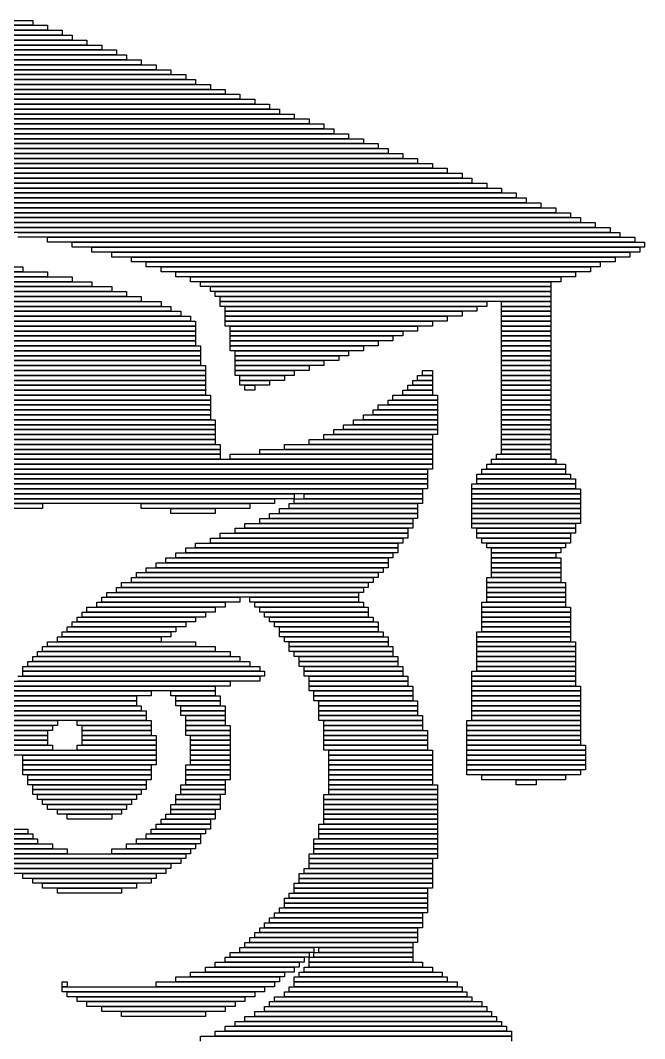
# Model space of a CAD drawing. Extents: x 92 to 1005, y 17 to 1009.
# Drawn here: x 797.5 to 924, y 278.5 to 485 of the extents above; entities that cross this region are included whole.
import ezdxf

# ---------------------------------------------------------------- set-up
doc = ezdxf.new("R2010")
doc.units = 0

msp = doc.modelspace()

# ---------------------------------------------------------------- linework, layer by layer
for p, q in [((733, 484), (803, 484)), ((736, 485), (800, 485)), ((800, 484), (736, 484)), ((800, 485), (800, 484)), ((803, 484), (803, 483)), ((728, 482), (808, 482)), ((731, 483), (806, 483)), ((806, 482), (731, 482)), ((803, 483), (733, 483)), ((806, 483), (806, 482)), ((808, 482), (808, 481)), ((722, 480), (814, 480)), ((725, 481), (811, 481)), ((811, 480), (725, 480)), ((808, 481), (728, 481)), ((811, 481), (811, 480)), ((814, 480), (814, 479)), ((717, 478), (819, 478)), ((720, 479), (817, 479)), ((817, 478), (720, 478)), ((814, 479), (722, 479)), ((817, 479), (817, 478)), ((819, 478), (819, 477)), ((708, 475), (828, 475)), ((711, 476), (825, 476)), ((825, 475), (711, 475)), ((714, 477), (822, 477)), ((822, 476), (714, 476)), ((819, 477), (717, 477)), ((822, 477), (822, 476)), ((825, 476), (825, 475)), ((828, 475), (828, 474)), ((703, 473), (833, 473)), ((706, 474), (831, 474)), ((831, 473), (706, 473)), ((828, 474), (708, 474)), ((831, 474), (831, 473)), ((833, 473), (833, 472)), ((697, 471), (839, 471)), ((700, 472), (836, 472)), ((836, 471), (700, 471)), ((833, 472), (703, 472)), ((836, 472), (836, 471)), ((839, 471), (839, 470)), ((692, 469), (845, 469)), ((695, 470), (842, 470)), ((842, 469), (695, 469)), ((839, 470), (697, 470)), ((842, 470), (842, 469)), ((845, 469), (845, 468)), ((686, 467), (850, 467)), ((689, 468), (848, 468)), ((848, 467), (689, 467)), ((845, 468), (692, 468)), ((848, 468), (848, 467)), ((850, 467), (850, 466)), ((681, 465), (856, 465)), ((683, 466), (853, 466)), ((853, 465), (683, 465)), ((850, 466), (686, 466)), ((853, 466), (853, 465)), ((856, 465), (856, 464)), ((675, 463), (861, 463)), ((678, 464), (859, 464)), ((859, 463), (678, 463)), ((856, 464), (681, 464)), ((859, 464), (859, 463)), ((861, 463), (861, 462)), ((669, 461), (867, 461)), ((672, 462), (864, 462)), ((864, 461), (672, 461)), ((861, 462), (675, 462)), ((864, 462), (864, 461)), ((867, 461), (867, 460)), ((664, 459), (872, 459)), ((667, 460), (870, 460)), ((870, 459), (667, 459)), ((867, 460), (669, 460)), ((870, 460), (870, 459)), ((872, 459), (872, 458)), ((658, 457), (878, 457)), ((661, 458), (875, 458)), ((875, 457), (661, 457)), ((872, 458), (664, 458)), ((875, 458), (875, 457)), ((878, 457), (878, 456)), ((653, 455), (884, 455)), ((656, 456), (881, 456)), ((881, 455), (656, 455)), ((878, 456), (658, 456)), ((881, 456), (881, 455)), ((884, 455), (884, 454)), ((647, 453), (889, 453)), ((650, 454), (887, 454)), ((887, 453), (650, 453)), ((884, 454), (653, 454)), ((887, 454), (887, 453)), ((889, 453), (889, 452)), ((642, 451), (895, 451)), ((644, 452), (892, 452)), ((892, 451), (644, 451)), ((889, 452), (647, 452)), ((892, 452), (892, 451)), ((895, 451), (895, 450)), ((636, 449), (900, 449)), ((639, 450), (898, 450)), ((898, 449), (639, 449)), ((895, 450), (642, 450)), ((898, 450), (898, 449)), ((900, 449), (900, 448)), ((631, 447), (906, 447)), ((634, 448), (903, 448)), ((903, 447), (634, 447)), ((900, 448), (636, 448)), ((903, 448), (903, 447)), ((906, 447), (906, 446)), ((625, 445), (911, 445)), ((911, 444), (625, 444)), ((628, 446), (909, 446)), ((909, 445), (628, 445)), ((906, 446), (631, 446)), ((777, 444), (914, 444)), ((909, 446), (909, 445)), ((911, 445), (911, 444)), ((914, 444), (914, 443)), ((914, 443), (777, 443)), ((790, 443), (917, 443)), ((917, 442), (790, 442)), ((797, 442), (919, 442)), ((917, 443), (917, 442)), ((919, 442), (919, 441)), ((919, 441), (797, 441)), ((803, 441), (922, 441)), ((803, 440), (803, 441)), ((922, 440), (803, 440)), ((808, 440), (924, 440)), ((808, 439), (808, 440)), ((922, 441), (922, 440)), ((924, 440), (924, 439)), ((924, 439), (808, 439)), ((812, 439), (923, 439)), ((812, 438), (812, 439)), ((923, 438), (812, 438)), ((816, 438), (921, 438)), ((816, 437), (816, 438)), ((921, 438), (921, 437)), ((923, 439), (923, 438)), ((921, 437), (816, 437)), ((820, 437), (918, 437)), ((820, 436), (820, 437)), ((918, 436), (820, 436)), ((823, 436), (915, 436)), ((823, 435), (823, 436)), ((915, 436), (915, 435)), ((918, 437), (918, 436)), ((733, 434), (803, 434)), ((738, 435), (798, 435)), ((798, 434), (738, 434)), ((798, 435), (798, 434)), ((803, 434), (803, 433)), ((915, 435), (823, 435)), ((826, 435), (913, 435)), ((826, 434), (826, 435)), ((913, 434), (826, 434)), ((829, 434), (910, 434)), ((829, 433), (829, 434)), ((910, 434), (910, 433)), ((913, 435), (913, 434)), ((725, 432), (812, 432)), ((729, 433), (808, 433)), ((808, 432), (729, 432)), ((803, 433), (733, 433)), ((808, 433), (808, 432)), ((812, 432), (812, 431)), ((910, 433), (829, 433)), ((832, 433), (907, 433)), ((832, 432), (832, 433)), ((907, 432), (832, 432)), ((834, 432), (905, 432)), ((834, 431), (834, 432)), ((905, 432), (905, 431)), ((907, 433), (907, 432)), ((717, 430), (819, 430)), ((721, 431), (816, 431)), ((816, 430), (721, 430)), ((812, 431), (725, 431)), ((816, 431), (816, 430)), ((819, 430), (819, 429)), ((905, 431), (834, 431)), ((836, 431), (905, 431)), ((836, 430), (836, 431)), ((905, 430), (836, 430)), ((837, 430), (905, 430)), ((837, 429), (837, 430)), ((905, 431), (905, 430)), ((905, 430), (905, 429)), ((711, 428), (826, 428)), ((714, 429), (822, 429)), ((822, 428), (714, 428)), ((819, 429), (717, 429)), ((822, 429), (822, 428)), ((826, 428), (826, 427)), ((905, 429), (837, 429)), ((838, 429), (905, 429)), ((838, 428), (838, 429)), ((905, 428), (838, 428)), ((838, 428), (892, 428)), ((838, 427), (838, 428)), ((892, 428), (892, 427)), ((895, 428), (905, 428)), ((895, 427), (895, 428)), ((905, 429), (905, 428)), ((905, 428), (905, 427)), ((706, 426), (830, 426)), ((709, 427), (828, 427)), ((828, 426), (709, 426)), ((826, 427), (711, 427)), ((828, 427), (828, 426)), ((830, 426), (830, 425)), ((892, 427), (838, 427)), ((839, 427), (890, 427)), ((839, 426), (839, 427)), ((890, 426), (839, 426)), ((839, 426), (887, 426)), ((839, 425), (839, 426)), ((887, 426), (887, 425)), ((890, 427), (890, 426)), ((905, 427), (895, 427)), ((895, 427), (905, 427)), ((895, 426), (895, 427)), ((905, 426), (895, 426)), ((895, 426), (905, 426)), ((895, 425), (895, 426)), ((905, 427), (905, 426)), ((905, 426), (905, 425)), ((704, 424), (833, 424)), ((705, 425), (832, 425)), ((832, 424), (705, 424)), ((830, 425), (706, 425)), ((832, 425), (832, 424)), ((833, 424), (833, 423)), ((887, 425), (839, 425)), ((839, 425), (884, 425)), ((839, 424), (839, 425)), ((884, 424), (839, 424)), ((839, 424), (881, 424)), ((839, 423), (839, 424)), ((881, 424), (881, 423)), ((884, 425), (884, 424)), ((905, 425), (895, 425)), ((895, 425), (905, 425)), ((895, 424), (895, 425)), ((905, 424), (895, 424)), ((895, 424), (905, 424)), ((895, 423), (895, 424)), ((905, 425), (905, 424)), ((905, 424), (905, 423)), ((703, 422), (833, 422)), ((833, 423), (704, 423)), ((704, 423), (833, 423)), ((833, 422), (704, 422)), ((833, 423), (833, 422)), ((833, 422), (833, 421)), ((881, 423), (839, 423)), ((840, 423), (878, 423)), ((840, 422), (840, 423)), ((878, 422), (840, 422)), ((840, 422), (875, 422)), ((840, 421), (840, 422)), ((875, 422), (875, 421)), ((878, 423), (878, 422)), ((905, 423), (895, 423)), ((895, 423), (905, 423)), ((895, 422), (895, 423)), ((905, 422), (895, 422)), ((895, 422), (905, 422)), ((895, 421), (895, 422)), ((905, 423), (905, 422)), ((905, 422), (905, 421)), ((833, 421), (703, 421)), ((703, 421), (833, 421)), ((833, 420), (703, 420)), ((703, 420), (833, 420)), ((833, 421), (833, 420)), ((833, 420), (833, 419)), ((875, 421), (840, 421)), ((840, 421), (873, 421)), ((840, 420), (840, 421)), ((873, 420), (840, 420)), ((840, 420), (870, 420)), ((840, 419), (840, 420)), ((870, 420), (870, 419)), ((873, 421), (873, 420)), ((905, 421), (895, 421)), ((895, 421), (905, 421)), ((895, 420), (895, 421)), ((905, 420), (895, 420)), ((895, 420), (905, 420)), ((895, 419), (895, 420)), ((905, 421), (905, 420)), ((905, 420), (905, 419)), ((702, 418), (834, 418)), ((833, 419), (703, 419)), ((703, 419), (834, 419)), ((834, 418), (703, 418)), ((834, 419), (834, 418)), ((834, 418), (834, 417)), ((870, 419), (840, 419)), ((840, 419), (867, 419)), ((840, 418), (840, 419)), ((867, 418), (840, 418)), ((841, 418), (864, 418)), ((841, 417), (841, 418)), ((864, 418), (864, 417)), ((867, 419), (867, 418)), ((905, 419), (895, 419)), ((895, 419), (905, 419)), ((895, 418), (895, 419)), ((905, 418), (895, 418)), ((895, 418), (905, 418)), ((895, 417), (895, 418)), ((905, 419), (905, 418)), ((905, 418), (905, 417)), ((834, 417), (702, 417)), ((702, 417), (834, 417)), ((834, 416), (702, 416)), ((702, 416), (834, 416)), ((834, 417), (834, 416)), ((834, 416), (834, 415)), ((864, 417), (841, 417)), ((841, 417), (862, 417)), ((841, 416), (841, 417)), ((862, 416), (841, 416)), ((841, 416), (859, 416)), ((841, 415), (841, 416)), ((859, 416), (859, 415)), ((862, 417), (862, 416)), ((905, 417), (895, 417)), ((895, 417), (905, 417)), ((895, 416), (895, 417)), ((905, 416), (895, 416)), ((895, 416), (905, 416)), ((895, 415), (895, 416)), ((905, 417), (905, 416)), ((905, 416), (905, 415)), ((701, 413), (835, 413)), ((834, 415), (702, 415)), ((702, 415), (835, 415)), ((835, 414), (702, 414)), ((702, 414), (835, 414)), ((835, 413), (702, 413)), ((835, 415), (835, 414)), ((835, 414), (835, 413)), ((835, 413), (835, 412)), ((859, 415), (841, 415)), ((841, 415), (856, 415)), ((841, 414), (841, 415)), ((856, 414), (841, 414)), ((841, 414), (853, 414)), ((841, 413), (841, 414)), ((853, 413), (841, 413)), ((842, 413), (851, 413)), ((842, 412), (842, 413)), ((851, 413), (851, 412)), ((853, 414), (853, 413)), ((856, 415), (856, 414)), ((878, 413), (881, 413)), ((878, 412), (878, 413)), ((879, 414), (881, 414)), ((879, 413), (879, 414)), ((881, 413), (879, 413)), ((881, 414), (881, 413)), ((881, 413), (881, 412)), ((905, 415), (895, 415)), ((895, 415), (905, 415)), ((895, 414), (895, 415)), ((905, 414), (895, 414)), ((895, 414), (905, 414)), ((895, 413), (895, 414)), ((905, 413), (895, 413)), ((895, 413), (905, 413)), ((895, 412), (895, 413)), ((905, 415), (905, 414)), ((905, 414), (905, 413)), ((905, 413), (905, 412)), ((835, 412), (701, 412)), ((701, 412), (835, 412)), ((835, 411), (701, 411)), ((701, 411), (835, 411)), ((835, 412), (835, 411)), ((835, 411), (835, 410)), ((851, 412), (842, 412)), ((842, 412), (848, 412)), ((842, 411), (842, 412)), ((848, 411), (842, 411)), ((843, 411), (845, 411)), ((843, 410), (843, 411)), ((845, 411), (845, 410)), ((848, 412), (848, 411)), ((876, 411), (881, 411)), ((876, 410), (876, 411)), ((877, 412), (881, 412)), ((877, 411), (877, 412)), ((881, 411), (877, 411)), ((881, 412), (878, 412)), ((881, 412), (881, 411)), ((881, 411), (881, 410)), ((905, 412), (895, 412)), ((895, 412), (905, 412)), ((895, 411), (895, 412)), ((905, 411), (895, 411)), ((895, 411), (905, 411)), ((895, 410), (895, 411)), ((905, 412), (905, 411)), ((905, 411), (905, 410)), ((835, 410), (701, 410)), ((701, 410), (835, 410)), ((835, 409), (701, 409)), ((701, 409), (836, 409)), ((835, 410), (835, 409)), ((836, 409), (836, 408)), ((845, 410), (843, 410)), ((873, 409), (882, 409)), ((873, 408), (873, 409)), ((875, 410), (881, 410)), ((875, 409), (875, 410)), ((881, 409), (875, 409)), ((881, 410), (876, 410)), ((881, 410), (881, 409)), ((882, 409), (882, 408)), ((905, 410), (895, 410)), ((895, 410), (905, 410)), ((895, 409), (895, 410)), ((905, 409), (895, 409)), ((895, 409), (905, 409)), ((895, 408), (895, 409)), ((905, 410), (905, 409)), ((905, 409), (905, 408)), ((700, 408), (836, 408)), ((836, 407), (700, 407)), ((700, 407), (836, 407)), ((836, 408), (701, 408)), ((836, 408), (836, 407)), ((836, 407), (836, 406)), ((870, 407), (882, 407)), ((870, 406), (870, 407)), ((872, 408), (882, 408)), ((872, 407), (872, 408)), ((882, 407), (872, 407)), ((882, 408), (873, 408)), ((882, 408), (882, 407)), ((882, 407), (882, 406)), ((905, 408), (895, 408)), ((895, 408), (905, 408)), ((895, 407), (895, 408)), ((905, 407), (895, 407)), ((895, 407), (905, 407)), ((895, 406), (895, 407)), ((905, 408), (905, 407)), ((905, 407), (905, 406)), ((836, 406), (700, 406)), ((700, 406), (836, 406)), ((836, 405), (700, 405)), ((700, 405), (836, 405)), ((836, 406), (836, 405)), ((836, 405), (836, 404)), ((867, 405), (882, 405)), ((867, 404), (867, 405)), ((869, 406), (882, 406)), ((869, 405), (869, 406)), ((882, 405), (869, 405)), ((882, 406), (870, 406)), ((882, 406), (882, 405)), ((882, 405), (882, 404)), ((905, 406), (895, 406)), ((895, 406), (905, 406)), ((895, 405), (895, 406)), ((905, 405), (895, 405)), ((895, 405), (905, 405)), ((895, 404), (895, 405)), ((905, 406), (905, 405)), ((905, 405), (905, 404)), ((836, 404), (700, 404)), ((700, 404), (837, 404)), ((837, 403), (700, 403)), ((700, 403), (837, 403)), ((837, 404), (837, 403)), ((837, 403), (837, 402)), ((863, 403), (882, 403)), ((863, 402), (863, 403)), ((865, 404), (882, 404)), ((865, 403), (865, 404)), ((882, 403), (865, 403)), ((882, 404), (867, 404)), ((882, 404), (882, 403)), ((882, 403), (882, 402)), ((905, 404), (895, 404)), ((895, 404), (905, 404)), ((895, 403), (895, 404)), ((905, 403), (895, 403)), ((895, 403), (905, 403)), ((895, 402), (895, 403)), ((905, 404), (905, 403)), ((905, 403), (905, 402)), ((699, 402), (837, 402)), ((837, 401), (699, 401)), ((699, 401), (837, 401)), ((837, 402), (700, 402)), ((837, 402), (837, 401)), ((837, 401), (837, 400)), ((859, 401), (881, 401)), ((859, 400), (859, 401)), ((861, 402), (882, 402)), ((861, 401), (861, 402)), ((882, 401), (861, 401)), ((882, 402), (863, 402)), ((881, 401), (881, 400)), ((882, 402), (882, 401)), ((905, 402), (895, 402)), ((895, 402), (905, 402)), ((895, 401), (895, 402)), ((905, 401), (895, 401)), ((895, 401), (905, 401)), ((895, 400), (895, 401)), ((905, 402), (905, 401)), ((905, 401), (905, 400)), ((837, 400), (699, 400)), ((699, 400), (837, 400)), ((837, 399), (699, 399)), ((699, 399), (838, 399)), ((837, 400), (837, 399)), ((838, 399), (838, 398)), ((851, 399), (881, 399)), ((851, 398), (851, 399)), ((856, 400), (881, 400)), ((856, 399), (856, 400)), ((881, 399), (856, 399)), ((881, 400), (859, 400)), ((881, 400), (881, 399)), ((881, 399), (881, 398)), ((905, 400), (895, 400)), ((895, 400), (905, 400)), ((895, 399), (895, 400)), ((905, 399), (895, 399)), ((895, 399), (905, 399)), ((895, 398), (895, 399)), ((905, 400), (905, 399)), ((905, 399), (905, 398)), ((838, 398), (699, 398)), ((699, 398), (838, 398)), ((838, 397), (699, 397)), ((699, 397), (838, 397)), ((838, 398), (838, 397)), ((838, 397), (838, 396)), ((840, 397), (881, 397)), ((840, 396), (840, 397)), ((846, 398), (881, 398)), ((846, 397), (846, 398)), ((881, 397), (846, 397)), ((881, 398), (851, 398)), ((881, 398), (881, 397)), ((881, 397), (881, 396)), ((894, 397), (905, 397)), ((894, 396), (894, 397)), ((905, 398), (895, 398)), ((895, 398), (905, 398)), ((895, 397), (895, 398)), ((905, 397), (895, 397)), ((905, 398), (905, 397)), ((905, 397), (905, 396)), ((656, 396), (881, 396)), ((881, 395), (656, 395)), ((656, 395), (881, 395)), ((838, 396), (699, 396)), ((881, 396), (840, 396)), ((881, 396), (881, 395)), ((881, 395), (881, 394)), ((892, 395), (908, 395)), ((892, 394), (892, 395)), ((893, 396), (906, 396)), ((893, 395), (893, 396)), ((906, 395), (893, 395)), ((905, 396), (894, 396)), ((906, 396), (906, 395)), ((908, 395), (908, 394)), ((881, 394), (656, 394)), ((656, 394), (880, 394)), ((880, 393), (656, 393)), ((656, 393), (880, 393)), ((880, 394), (880, 393)), ((880, 393), (880, 392)), ((890, 393), (909, 393)), ((890, 392), (890, 393)), ((891, 394), (908, 394)), ((891, 393), (891, 394)), ((908, 393), (891, 393)), ((908, 394), (892, 394)), ((908, 394), (908, 393)), ((909, 393), (909, 392)), ((880, 392), (656, 392)), ((656, 392), (880, 392)), ((880, 391), (656, 391)), ((657, 391), (880, 391)), ((880, 392), (880, 391)), ((880, 391), (880, 390)), ((889, 391), (910, 391)), ((889, 390), (889, 391)), ((909, 392), (890, 392)), ((890, 392), (910, 392)), ((890, 391), (890, 392)), ((910, 391), (890, 391)), ((910, 392), (910, 391)), ((910, 391), (910, 390)), ((880, 390), (657, 390)), ((657, 390), (879, 390)), ((879, 389), (657, 389)), ((683, 389), (853, 389)), ((853, 389), (853, 388)), ((855, 389), (879, 389)), ((855, 388), (855, 389)), ((879, 390), (879, 389)), ((879, 389), (879, 388)), ((910, 390), (889, 390)), ((889, 390), (911, 390)), ((889, 389), (889, 390)), ((911, 389), (889, 389)), ((889, 389), (911, 389)), ((889, 388), (889, 389)), ((911, 390), (911, 389)), ((911, 389), (911, 388)), ((853, 388), (683, 388)), ((687, 388), (849, 388)), ((849, 387), (687, 387)), ((735, 387), (802, 387)), ((802, 387), (802, 386)), ((822, 387), (844, 387)), ((822, 386), (822, 387)), ((844, 387), (844, 386)), ((849, 388), (849, 387)), ((852, 387), (878, 387)), ((852, 386), (852, 387)), ((853, 388), (879, 388)), ((853, 387), (853, 388)), ((879, 387), (853, 387)), ((879, 388), (855, 388)), ((878, 387), (878, 386)), ((879, 388), (879, 387)), ((911, 388), (889, 388)), ((889, 388), (911, 388)), ((889, 387), (889, 388)), ((911, 387), (889, 387)), ((889, 387), (911, 387)), ((889, 386), (889, 387)), ((911, 388), (911, 387)), ((911, 387), (911, 386)), ((802, 386), (735, 386)), ((844, 386), (822, 386)), ((828, 386), (837, 386)), ((828, 385), (828, 386)), ((837, 385), (828, 385)), ((837, 386), (837, 385)), ((848, 385), (878, 385)), ((848, 384), (848, 385)), ((850, 386), (878, 386)), ((850, 385), (850, 386)), ((878, 385), (850, 385)), ((878, 386), (852, 386)), ((878, 386), (878, 385)), ((878, 385), (878, 384)), ((911, 386), (889, 386)), ((889, 386), (911, 386)), ((889, 385), (889, 386)), ((911, 385), (889, 385)), ((889, 385), (911, 385)), ((889, 384), (889, 385)), ((911, 386), (911, 385)), ((911, 385), (911, 384)), ((843, 383), (877, 383)), ((843, 382), (843, 383)), ((846, 384), (877, 384)), ((846, 383), (846, 384)), ((877, 383), (846, 383)), ((878, 384), (848, 384)), ((877, 384), (877, 383)), ((877, 383), (877, 382)), ((911, 384), (889, 384)), ((889, 384), (911, 384)), ((889, 383), (889, 384)), ((911, 383), (889, 383)), ((889, 383), (910, 383)), ((889, 382), (889, 383)), ((910, 383), (910, 382)), ((911, 384), (911, 383)), ((836, 380), (875, 380)), ((836, 379), (836, 380)), ((838, 381), (876, 381)), ((838, 380), (838, 381)), ((876, 380), (838, 380)), ((841, 382), (876, 382)), ((841, 381), (841, 382)), ((876, 381), (841, 381)), ((877, 382), (843, 382)), ((875, 380), (875, 379)), ((876, 382), (876, 381)), ((876, 381), (876, 380)), ((910, 382), (889, 382)), ((890, 382), (910, 382)), ((890, 381), (890, 382)), ((910, 381), (890, 381)), ((890, 381), (909, 381)), ((890, 380), (890, 381)), ((909, 380), (890, 380)), ((891, 380), (909, 380)), ((891, 379), (891, 380)), ((909, 381), (909, 380)), ((909, 380), (909, 379)), ((910, 382), (910, 381)), ((831, 378), (874, 378)), ((831, 377), (831, 378)), ((833, 379), (874, 379)), ((833, 378), (833, 379)), ((874, 378), (833, 378)), ((875, 379), (836, 379)), ((874, 379), (874, 378)), ((874, 378), (874, 377)), ((909, 379), (891, 379)), ((892, 379), (908, 379)), ((892, 378), (892, 379)), ((908, 378), (892, 378)), ((893, 378), (907, 378)), ((893, 377), (893, 378)), ((907, 378), (907, 377)), ((908, 379), (908, 378)), ((827, 376), (872, 376)), ((827, 375), (827, 376)), ((829, 377), (873, 377)), ((829, 376), (829, 377)), ((873, 376), (829, 376)), ((874, 377), (831, 377)), ((872, 376), (872, 375)), ((873, 377), (873, 376)), ((907, 377), (893, 377)), ((893, 377), (906, 377)), ((893, 376), (893, 377)), ((906, 376), (893, 376)), ((893, 376), (907, 376)), ((893, 375), (893, 376)), ((906, 377), (906, 376)), ((907, 376), (907, 375)), ((823, 374), (871, 374)), ((823, 373), (823, 374)), ((825, 375), (872, 375)), ((825, 374), (825, 375)), ((872, 374), (825, 374)), ((872, 375), (827, 375)), ((871, 374), (871, 373)), ((872, 375), (872, 374)), ((907, 375), (893, 375)), ((893, 375), (907, 375)), ((893, 374), (893, 375)), ((907, 374), (893, 374)), ((893, 374), (907, 374)), ((893, 373), (893, 374)), ((907, 375), (907, 374)), ((907, 374), (907, 373)), ((820, 372), (869, 372)), ((820, 371), (820, 372)), ((821, 373), (870, 373)), ((821, 372), (821, 373)), ((870, 372), (821, 372)), ((871, 373), (823, 373)), ((869, 372), (869, 371)), ((870, 373), (870, 372)), ((892, 372), (907, 372)), ((892, 371), (892, 372)), ((907, 373), (893, 373)), ((893, 373), (907, 373)), ((893, 372), (893, 373)), ((907, 372), (893, 372)), ((907, 373), (907, 372)), ((907, 372), (907, 371)), ((817, 370), (867, 370)), ((817, 369), (817, 370)), ((818, 371), (868, 371)), ((818, 370), (818, 371)), ((868, 370), (818, 370)), ((869, 371), (820, 371)), ((867, 370), (867, 369)), ((868, 371), (868, 370)), ((907, 371), (892, 371)), ((892, 371), (908, 371)), ((892, 370), (892, 371)), ((908, 370), (892, 370)), ((892, 370), (908, 370)), ((892, 369), (892, 370)), ((908, 371), (908, 370)), ((908, 370), (908, 369)), ((814, 368), (842, 368)), ((814, 367), (814, 368)), ((815, 369), (866, 369)), ((815, 368), (815, 369)), ((866, 368), (815, 368)), ((867, 369), (817, 369)), ((842, 368), (842, 367)), ((844, 368), (866, 368)), ((844, 367), (844, 368)), ((866, 369), (866, 368)), ((866, 368), (866, 367)), ((908, 369), (892, 369)), ((892, 369), (908, 369)), ((892, 368), (892, 369)), ((908, 368), (892, 368)), ((892, 368), (908, 368)), ((892, 367), (892, 368)), ((908, 369), (908, 368)), ((908, 368), (908, 367)), ((811, 366), (837, 366)), ((811, 365), (811, 366)), ((813, 367), (839, 367)), ((813, 366), (813, 367)), ((839, 366), (813, 366)), ((842, 367), (814, 367)), ((837, 366), (837, 365)), ((839, 367), (839, 366)), ((866, 367), (844, 367)), ((845, 367), (867, 367)), ((845, 366), (845, 367)), ((867, 366), (845, 366)), ((846, 366), (868, 366)), ((846, 365), (846, 366)), ((867, 367), (867, 366)), ((868, 366), (868, 365)), ((891, 367), (908, 367)), ((891, 366), (891, 367)), ((908, 366), (891, 366)), ((891, 366), (909, 366)), ((891, 365), (891, 366)), ((908, 367), (892, 367)), ((908, 367), (908, 366)), ((909, 366), (909, 365)), ((809, 364), (833, 364)), ((809, 363), (809, 364)), ((810, 365), (835, 365)), ((810, 364), (810, 365)), ((835, 364), (810, 364)), ((837, 365), (811, 365)), ((833, 364), (833, 363)), ((835, 365), (835, 364)), ((868, 365), (846, 365)), ((847, 365), (868, 365)), ((847, 364), (847, 365)), ((868, 364), (847, 364)), ((848, 364), (869, 364)), ((848, 363), (848, 364)), ((868, 365), (868, 364)), ((869, 364), (869, 363)), ((909, 365), (891, 365)), ((891, 365), (909, 365)), ((891, 364), (891, 365)), ((909, 364), (891, 364)), ((891, 364), (909, 364)), ((891, 363), (891, 364)), ((909, 365), (909, 364)), ((909, 364), (909, 363)), ((807, 362), (829, 362)), ((807, 361), (807, 362)), ((808, 363), (831, 363)), ((808, 362), (808, 363)), ((831, 362), (808, 362)), ((833, 363), (809, 363)), ((829, 362), (829, 361)), ((831, 363), (831, 362)), ((869, 363), (848, 363)), ((849, 363), (870, 363)), ((849, 362), (849, 363)), ((870, 362), (849, 362)), ((850, 362), (870, 362)), ((850, 361), (850, 362)), ((870, 363), (870, 362)), ((870, 362), (870, 361)), ((909, 363), (891, 363)), ((891, 363), (909, 363)), ((891, 362), (891, 363)), ((909, 362), (891, 362)), ((891, 362), (909, 362)), ((891, 361), (891, 362)), ((909, 363), (909, 362)), ((909, 362), (909, 361)), ((805, 360), (826, 360)), ((805, 359), (805, 360)), ((806, 361), (828, 361)), ((806, 360), (806, 361)), ((828, 360), (806, 360)), ((829, 361), (807, 361)), ((826, 360), (826, 359)), ((828, 361), (828, 360)), ((870, 361), (850, 361)), ((850, 361), (871, 361)), ((850, 360), (850, 361)), ((871, 360), (850, 360)), ((851, 360), (872, 360)), ((851, 359), (851, 360)), ((871, 361), (871, 360)), ((872, 360), (872, 359)), ((890, 361), (909, 361)), ((890, 360), (890, 361)), ((909, 360), (890, 360)), ((890, 360), (909, 360)), ((890, 359), (890, 360)), ((909, 361), (891, 361)), ((909, 361), (909, 360)), ((909, 360), (909, 359)), ((802, 358), (837, 358)), ((802, 357), (802, 358)), ((803, 359), (833, 359)), ((803, 358), (803, 359)), ((833, 358), (803, 358)), ((826, 359), (805, 359)), ((833, 359), (833, 358)), ((837, 358), (837, 357)), ((872, 359), (851, 359)), ((852, 359), (872, 359)), ((852, 358), (852, 359)), ((872, 358), (852, 358)), ((852, 358), (873, 358)), ((852, 357), (852, 358)), ((872, 359), (872, 358)), ((873, 358), (873, 357)), ((909, 359), (890, 359)), ((890, 359), (910, 359)), ((890, 358), (890, 359)), ((910, 358), (890, 358)), ((890, 358), (910, 358)), ((890, 357), (890, 358)), ((910, 359), (910, 358)), ((910, 358), (910, 357)), ((800, 356), (842, 356)), ((800, 355), (800, 356)), ((801, 357), (840, 357)), ((801, 356), (801, 357)), ((840, 356), (801, 356)), ((837, 357), (802, 357)), ((840, 357), (840, 356)), ((842, 356), (842, 355)), ((873, 357), (852, 357)), ((853, 357), (873, 357)), ((853, 356), (853, 357)), ((873, 356), (853, 356)), ((854, 356), (874, 356)), ((854, 355), (854, 356)), ((873, 357), (873, 356)), ((874, 356), (874, 355)), ((910, 357), (890, 357)), ((890, 357), (910, 357)), ((890, 356), (890, 357)), ((910, 356), (890, 356)), ((890, 356), (910, 356)), ((890, 355), (890, 356)), ((910, 357), (910, 356)), ((910, 356), (910, 355)), ((798, 354), (846, 354)), ((798, 353), (798, 354)), ((799, 355), (844, 355)), ((799, 354), (799, 355)), ((844, 354), (799, 354)), ((842, 355), (800, 355)), ((844, 355), (844, 354)), ((846, 354), (846, 353)), ((874, 355), (854, 355)), ((854, 355), (874, 355)), ((854, 354), (854, 355)), ((874, 354), (854, 354)), ((855, 354), (875, 354)), ((855, 353), (855, 354)), ((874, 355), (874, 354)), ((875, 354), (875, 353)), ((910, 355), (890, 355)), ((890, 355), (910, 355)), ((890, 354), (890, 355)), ((910, 354), (890, 354)), ((890, 354), (910, 354)), ((890, 353), (890, 354)), ((910, 355), (910, 354)), ((910, 354), (910, 353)), ((797, 352), (846, 352)), ((846, 353), (798, 353)), ((798, 353), (847, 353)), ((798, 352), (798, 353)), ((847, 352), (798, 352)), ((846, 352), (846, 351)), ((847, 353), (847, 352)), ((875, 353), (855, 353)), ((855, 353), (875, 353)), ((855, 352), (855, 353)), ((875, 352), (855, 352)), ((856, 352), (876, 352)), ((856, 351), (856, 352)), ((875, 353), (875, 352)), ((876, 352), (876, 351)), ((889, 353), (910, 353)), ((889, 352), (889, 353)), ((910, 352), (889, 352)), ((889, 352), (910, 352)), ((889, 351), (889, 352)), ((910, 353), (890, 353)), ((910, 353), (910, 352)), ((910, 352), (910, 351)), ((794, 349), (824, 349)), ((795, 350), (837, 350)), ((837, 349), (795, 349)), ((796, 351), (840, 351)), ((840, 350), (796, 350)), ((846, 351), (797, 351)), ((824, 349), (824, 348)), ((828, 349), (837, 349)), ((828, 348), (828, 349)), ((837, 350), (837, 349)), ((837, 349), (837, 348)), ((840, 351), (840, 350)), ((876, 351), (856, 351)), ((856, 351), (876, 351)), ((856, 350), (856, 351)), ((876, 350), (856, 350)), ((856, 350), (877, 350)), ((856, 349), (856, 350)), ((877, 349), (856, 349)), ((857, 349), (877, 349)), ((857, 348), (857, 349)), ((876, 351), (876, 350)), ((877, 350), (877, 349)), ((877, 349), (877, 348)), ((910, 351), (889, 351)), ((889, 351), (910, 351)), ((889, 350), (889, 351)), ((910, 350), (889, 350)), ((889, 350), (911, 350)), ((889, 349), (889, 350)), ((911, 349), (889, 349)), ((889, 349), (911, 349)), ((889, 348), (889, 349)), ((910, 351), (910, 350)), ((911, 350), (911, 349)), ((911, 349), (911, 348)), ((792, 347), (821, 347)), ((793, 348), (821, 348)), ((821, 347), (793, 347)), ((824, 348), (794, 348)), ((821, 348), (821, 347)), ((821, 347), (821, 346)), ((837, 348), (828, 348)), ((829, 348), (838, 348)), ((829, 347), (829, 348)), ((838, 347), (829, 347)), ((829, 347), (838, 347)), ((829, 346), (829, 347)), ((838, 348), (838, 347)), ((838, 347), (838, 346)), ((877, 348), (857, 348)), ((857, 348), (877, 348)), ((857, 347), (857, 348)), ((877, 347), (857, 347)), ((858, 347), (878, 347)), ((858, 346), (858, 347)), ((877, 348), (877, 347)), ((878, 347), (878, 346)), ((911, 348), (889, 348)), ((889, 348), (911, 348)), ((889, 347), (889, 348)), ((911, 347), (889, 347)), ((889, 347), (911, 347)), ((889, 346), (889, 347)), ((911, 348), (911, 347)), ((911, 347), (911, 346)), ((790, 345), (823, 345)), ((791, 346), (822, 346)), ((822, 345), (791, 345)), ((821, 346), (792, 346)), ((822, 346), (822, 345)), ((823, 345), (823, 344)), ((838, 346), (829, 346)), ((830, 346), (839, 346)), ((830, 345), (830, 346)), ((839, 345), (830, 345)), ((830, 345), (839, 345)), ((830, 344), (830, 345)), ((839, 346), (839, 345)), ((839, 345), (839, 344)), ((878, 346), (858, 346)), ((858, 346), (878, 346)), ((858, 345), (858, 346)), ((878, 345), (858, 345)), ((858, 345), (878, 345)), ((858, 344), (858, 345)), ((878, 346), (878, 345)), ((878, 345), (878, 344)), ((911, 346), (889, 346)), ((889, 346), (911, 346)), ((889, 345), (889, 346)), ((911, 345), (889, 345)), ((889, 345), (911, 345)), ((889, 344), (889, 345)), ((911, 346), (911, 345)), ((911, 345), (911, 344)), ((788, 343), (805, 343)), ((789, 344), (823, 344)), ((823, 343), (789, 343)), ((823, 344), (790, 344)), ((805, 343), (805, 342)), ((809, 343), (824, 343)), ((809, 342), (809, 343)), ((823, 344), (823, 343)), ((824, 343), (824, 342)), ((839, 344), (830, 344)), ((831, 344), (839, 344)), ((831, 343), (831, 344)), ((839, 343), (831, 343)), ((831, 343), (839, 343)), ((831, 342), (831, 343)), ((839, 344), (839, 343)), ((839, 343), (839, 342)), ((878, 344), (858, 344)), ((858, 344), (879, 344)), ((858, 343), (858, 344)), ((879, 343), (858, 343)), ((859, 343), (879, 343)), ((859, 342), (859, 343)), ((879, 344), (879, 343)), ((879, 343), (879, 342)), ((888, 343), (911, 343)), ((888, 342), (888, 343)), ((911, 344), (889, 344)), ((889, 344), (911, 344)), ((889, 343), (889, 344)), ((911, 343), (889, 343)), ((911, 344), (911, 343)), ((911, 343), (911, 342)), ((786, 341), (803, 341)), ((787, 342), (804, 342)), ((804, 341), (787, 341)), ((805, 342), (788, 342)), ((803, 341), (803, 340)), ((804, 342), (804, 341)), ((824, 342), (809, 342)), ((810, 342), (824, 342)), ((810, 341), (810, 342)), ((824, 341), (810, 341)), ((810, 341), (824, 341)), ((810, 340), (810, 341)), ((824, 342), (824, 341)), ((824, 341), (824, 340)), ((839, 342), (831, 342)), ((831, 342), (840, 342)), ((831, 341), (831, 342)), ((840, 341), (831, 341)), ((831, 341), (840, 341)), ((831, 340), (831, 341)), ((840, 342), (840, 341)), ((840, 341), (840, 340)), ((879, 342), (859, 342)), ((859, 342), (879, 342)), ((859, 341), (859, 342)), ((879, 341), (859, 341)), ((859, 341), (880, 341)), ((859, 340), (859, 341)), ((879, 342), (879, 341)), ((880, 341), (880, 340)), ((911, 342), (888, 342)), ((888, 342), (911, 342)), ((888, 341), (888, 342)), ((911, 341), (888, 341)), ((888, 341), (911, 341)), ((888, 340), (888, 341)), ((911, 342), (911, 341)), ((911, 341), (911, 340)), ((784, 339), (803, 339)), ((785, 340), (803, 340)), ((803, 339), (785, 339)), ((803, 340), (786, 340)), ((803, 340), (803, 339)), ((803, 339), (803, 338)), ((824, 340), (810, 340)), ((810, 340), (825, 340)), ((810, 339), (810, 340)), ((825, 339), (810, 339)), ((810, 339), (825, 339)), ((810, 338), (810, 339)), ((825, 340), (825, 339)), ((825, 339), (825, 338)), ((840, 340), (831, 340)), ((832, 340), (840, 340)), ((832, 339), (832, 340)), ((840, 339), (832, 339)), ((832, 339), (840, 339)), ((832, 338), (832, 339)), ((840, 340), (840, 339)), ((840, 339), (840, 338)), ((880, 340), (859, 340)), ((859, 340), (880, 340)), ((859, 339), (859, 340)), ((880, 339), (859, 339)), ((859, 339), (880, 339)), ((859, 338), (859, 339)), ((880, 340), (880, 339)), ((880, 339), (880, 338)), ((911, 340), (888, 340)), ((888, 340), (911, 340)), ((888, 339), (888, 340)), ((911, 339), (888, 339)), ((888, 339), (911, 339)), ((888, 338), (888, 339)), ((911, 340), (911, 339)), ((911, 339), (911, 338)), ((781, 337), (825, 337)), ((782, 338), (804, 338)), ((804, 337), (782, 337)), ((803, 338), (784, 338)), ((804, 338), (804, 337)), ((809, 338), (825, 338)), ((809, 337), (809, 338)), ((825, 337), (809, 337)), ((825, 338), (810, 338)), ((825, 338), (825, 337)), ((825, 337), (825, 336)), ((840, 338), (832, 338)), ((832, 338), (840, 338)), ((832, 337), (832, 338)), ((840, 337), (832, 337)), ((832, 337), (840, 337)), ((832, 336), (832, 337)), ((840, 338), (840, 337)), ((840, 337), (840, 336)), ((880, 338), (859, 338)), ((859, 338), (880, 338)), ((859, 337), (859, 338)), ((880, 337), (859, 337)), ((860, 337), (881, 337)), ((860, 336), (860, 337)), ((880, 338), (880, 337)), ((881, 337), (881, 336)), ((911, 338), (888, 338)), ((888, 338), (912, 338)), ((888, 337), (888, 338)), ((912, 337), (888, 337)), ((888, 337), (912, 337)), ((888, 336), (888, 337)), ((912, 338), (912, 337)), ((912, 337), (912, 336)), ((825, 336), (781, 336)), ((798, 336), (825, 336)), ((798, 335), (798, 336)), ((825, 335), (798, 335)), ((798, 335), (825, 335)), ((798, 334), (798, 335)), ((825, 336), (825, 335)), ((825, 335), (825, 334)), ((840, 336), (832, 336)), ((832, 336), (840, 336)), ((832, 335), (832, 336)), ((840, 335), (832, 335)), ((832, 335), (840, 335)), ((832, 334), (832, 335)), ((840, 336), (840, 335)), ((840, 335), (840, 334)), ((881, 336), (860, 336)), ((860, 336), (881, 336)), ((860, 335), (860, 336)), ((881, 335), (860, 335)), ((860, 335), (881, 335)), ((860, 334), (860, 335)), ((881, 336), (881, 335)), ((881, 335), (881, 334)), ((912, 336), (888, 336)), ((888, 336), (912, 336)), ((888, 335), (888, 336)), ((912, 335), (888, 335)), ((888, 335), (912, 335)), ((888, 334), (888, 335)), ((912, 336), (912, 335)), ((912, 335), (912, 334)), ((825, 334), (798, 334)), ((798, 334), (824, 334)), ((798, 333), (798, 334)), ((824, 333), (798, 333)), ((798, 333), (824, 333)), ((798, 332), (798, 333)), ((824, 334), (824, 333)), ((824, 333), (824, 332)), ((831, 334), (840, 334)), ((831, 333), (831, 334)), ((840, 333), (831, 333)), ((831, 333), (840, 333)), ((831, 332), (831, 333)), ((840, 334), (832, 334)), ((840, 334), (840, 333)), ((840, 333), (840, 332)), ((881, 334), (860, 334)), ((860, 334), (881, 334)), ((860, 333), (860, 334)), ((881, 333), (860, 333)), ((860, 333), (881, 333)), ((860, 332), (860, 333)), ((881, 334), (881, 333)), ((881, 333), (881, 332)), ((912, 334), (888, 334)), ((888, 334), (912, 334)), ((888, 333), (888, 334)), ((912, 333), (888, 333)), ((888, 333), (911, 333)), ((888, 332), (888, 333)), ((911, 333), (911, 332)), ((912, 334), (912, 333)), ((824, 332), (798, 332)), ((799, 332), (824, 332)), ((799, 331), (799, 332)), ((824, 331), (799, 331)), ((799, 331), (823, 331)), ((799, 330), (799, 331)), ((823, 331), (823, 330)), ((824, 332), (824, 331)), ((840, 332), (831, 332)), ((831, 332), (840, 332)), ((831, 331), (831, 332)), ((840, 331), (831, 331)), ((831, 331), (839, 331)), ((831, 330), (831, 331)), ((839, 331), (839, 330)), ((840, 332), (840, 331)), ((881, 332), (860, 332)), ((860, 332), (881, 332)), ((860, 331), (860, 332)), ((881, 331), (860, 331)), ((860, 331), (881, 331)), ((860, 330), (860, 331)), ((881, 332), (881, 331)), ((881, 331), (881, 330)), ((911, 332), (888, 332)), ((891, 332), (908, 332)), ((891, 331), (891, 332)), ((908, 331), (891, 331)), ((898, 331), (902, 331)), ((898, 330), (898, 331)), ((902, 331), (902, 330)), ((908, 332), (908, 331)), ((823, 330), (799, 330)), ((800, 330), (823, 330)), ((800, 329), (800, 330)), ((823, 329), (800, 329)), ((800, 329), (822, 329)), ((800, 328), (800, 329)), ((822, 329), (822, 328)), ((823, 330), (823, 329)), ((830, 330), (839, 330)), ((830, 329), (830, 330)), ((839, 329), (830, 329)), ((830, 329), (839, 329)), ((830, 328), (830, 329)), ((839, 330), (831, 330)), ((839, 330), (839, 329)), ((839, 329), (839, 328)), ((881, 330), (860, 330)), ((860, 330), (882, 330)), ((860, 329), (860, 330)), ((882, 329), (860, 329)), ((860, 329), (882, 329)), ((860, 328), (860, 329)), ((882, 330), (882, 329)), ((882, 329), (882, 328)), ((902, 330), (898, 330)), ((822, 328), (800, 328)), ((801, 328), (821, 328)), ((801, 327), (801, 328)), ((821, 327), (801, 327)), ((802, 327), (820, 327)), ((802, 326), (802, 327)), ((820, 327), (820, 326)), ((821, 328), (821, 327)), ((829, 328), (838, 328)), ((829, 327), (829, 328)), ((838, 327), (829, 327)), ((829, 327), (838, 327)), ((829, 326), (829, 327)), ((839, 328), (830, 328)), ((838, 328), (838, 327)), ((838, 327), (838, 326)), ((859, 328), (882, 328)), ((859, 327), (859, 328)), ((882, 327), (859, 327)), ((859, 327), (882, 327)), ((859, 326), (859, 327)), ((882, 328), (860, 328)), ((882, 328), (882, 327)), ((882, 327), (882, 326)), ((820, 326), (802, 326)), ((803, 326), (819, 326)), ((803, 325), (803, 326)), ((819, 325), (803, 325)), ((805, 325), (818, 325)), ((805, 324), (805, 325)), ((818, 325), (818, 324)), ((819, 326), (819, 325)), ((828, 326), (838, 326)), ((828, 325), (828, 326)), ((838, 325), (828, 325)), ((828, 325), (837, 325)), ((828, 324), (828, 325)), ((838, 326), (829, 326)), ((837, 325), (837, 324)), ((838, 326), (838, 325)), ((882, 326), (859, 326)), ((859, 326), (882, 326)), ((859, 325), (859, 326)), ((882, 325), (859, 325)), ((859, 325), (882, 325)), ((859, 324), (859, 325)), ((882, 326), (882, 325)), ((882, 325), (882, 324)), ((818, 324), (805, 324)), ((807, 324), (816, 324)), ((807, 323), (807, 324)), ((816, 323), (807, 323)), ((816, 324), (816, 323)), ((826, 323), (836, 323)), ((826, 322), (826, 323)), ((827, 324), (837, 324)), ((827, 323), (827, 324)), ((837, 323), (827, 323)), ((837, 324), (828, 324)), ((836, 323), (836, 322)), ((837, 324), (837, 323)), ((882, 324), (859, 324)), ((859, 324), (882, 324)), ((859, 323), (859, 324)), ((882, 323), (859, 323)), ((859, 323), (882, 323)), ((859, 322), (859, 323)), ((882, 324), (882, 323)), ((882, 323), (882, 322)), ((782, 321), (799, 321)), ((799, 321), (799, 320)), ((824, 321), (835, 321)), ((824, 320), (824, 321)), ((825, 322), (836, 322)), ((825, 321), (825, 322)), ((836, 321), (825, 321)), ((836, 322), (826, 322)), ((835, 321), (835, 320)), ((836, 322), (836, 321)), ((858, 322), (882, 322)), ((858, 321), (858, 322)), ((882, 321), (858, 321)), ((858, 321), (882, 321)), ((858, 320), (858, 321)), ((882, 322), (859, 322)), ((882, 322), (882, 321)), ((882, 321), (882, 320)), ((799, 320), (782, 320)), ((783, 320), (800, 320)), ((800, 319), (783, 319)), ((783, 319), (801, 319)), ((800, 320), (800, 319)), ((801, 319), (801, 318)), ((821, 319), (834, 319)), ((821, 318), (821, 319)), ((823, 320), (834, 320)), ((823, 319), (823, 320)), ((834, 319), (823, 319)), ((835, 320), (824, 320)), ((834, 320), (834, 319)), ((834, 319), (834, 318)), ((857, 319), (882, 319)), ((857, 318), (857, 319)), ((882, 320), (858, 320)), ((858, 320), (882, 320)), ((858, 319), (858, 320)), ((882, 319), (858, 319)), ((882, 320), (882, 319)), ((882, 319), (882, 318)), ((801, 318), (783, 318)), ((784, 318), (804, 318)), ((804, 317), (784, 317)), ((791, 317), (807, 317)), ((807, 316), (791, 316)), ((792, 316), (831, 316)), ((804, 318), (804, 317)), ((807, 317), (807, 316)), ((816, 317), (832, 317)), ((816, 316), (816, 317)), ((832, 316), (816, 316)), ((819, 318), (833, 318)), ((819, 317), (819, 318)), ((833, 317), (819, 317)), ((834, 318), (821, 318)), ((831, 316), (831, 315)), ((832, 317), (832, 316)), ((833, 318), (833, 317)), ((856, 316), (882, 316)), ((856, 315), (856, 316)), ((882, 318), (857, 318)), ((857, 318), (882, 318)), ((857, 317), (857, 318)), ((882, 317), (857, 317)), ((857, 317), (882, 317)), ((857, 316), (857, 317)), ((882, 316), (857, 316)), ((882, 318), (882, 317)), ((882, 317), (882, 316)), ((882, 316), (882, 315)), ((831, 315), (792, 315)), ((793, 315), (830, 315)), ((830, 314), (793, 314)), ((795, 314), (828, 314)), ((828, 314), (828, 313)), ((830, 315), (830, 314)), ((882, 315), (856, 315)), ((856, 315), (881, 315)), ((856, 314), (856, 315)), ((881, 314), (856, 314)), ((856, 314), (881, 314)), ((856, 313), (856, 314)), ((881, 315), (881, 314)), ((881, 314), (881, 313)), ((828, 313), (795, 313)), ((796, 313), (827, 313)), ((827, 312), (796, 312)), ((798, 312), (825, 312)), ((798, 311), (798, 312)), ((825, 312), (825, 311)), ((827, 313), (827, 312)), ((854, 312), (881, 312)), ((854, 311), (854, 312)), ((855, 313), (881, 313)), ((855, 312), (855, 313)), ((881, 312), (855, 312)), ((881, 313), (856, 313)), ((881, 313), (881, 312)), ((881, 312), (881, 311)), ((825, 311), (798, 311)), ((800, 311), (824, 311)), ((800, 310), (800, 311)), ((824, 310), (800, 310)), ((802, 310), (821, 310)), ((802, 309), (802, 310)), ((821, 310), (821, 309)), ((824, 311), (824, 310)), ((853, 310), (881, 310)), ((853, 309), (853, 310)), ((881, 311), (854, 311)), ((854, 311), (881, 311)), ((854, 310), (854, 311)), ((881, 310), (854, 310)), ((881, 311), (881, 310)), ((881, 310), (881, 309)), ((821, 309), (802, 309)), ((805, 309), (818, 309)), ((805, 308), (805, 309)), ((818, 308), (805, 308)), ((818, 309), (818, 308)), ((852, 308), (880, 308)), ((852, 307), (852, 308)), ((881, 309), (853, 309)), ((853, 309), (880, 309)), ((853, 308), (853, 309)), ((880, 308), (853, 308)), ((880, 309), (880, 308)), ((880, 308), (880, 307)), ((851, 307), (880, 307)), ((851, 306), (851, 307)), ((880, 306), (851, 306)), ((851, 306), (880, 306)), ((851, 305), (851, 306)), ((880, 307), (852, 307)), ((880, 307), (880, 306)), ((880, 306), (880, 305)), ((849, 304), (879, 304)), ((849, 303), (849, 304)), ((850, 305), (880, 305)), ((850, 304), (850, 305)), ((880, 304), (850, 304)), ((880, 305), (851, 305)), ((879, 304), (879, 303)), ((880, 305), (880, 304)), ((847, 302), (879, 302)), ((847, 301), (847, 302)), ((848, 303), (879, 303)), ((848, 302), (848, 303)), ((879, 302), (848, 302)), ((879, 303), (849, 303)), ((879, 303), (879, 302)), ((879, 302), (879, 301)), ((845, 300), (878, 300)), ((845, 299), (845, 300)), ((846, 301), (878, 301)), ((846, 300), (846, 301)), ((878, 300), (846, 300)), ((879, 301), (847, 301)), ((878, 301), (878, 300)), ((878, 300), (878, 299)), ((843, 298), (877, 298)), ((843, 297), (843, 298)), ((844, 299), (878, 299)), ((844, 298), (844, 299)), ((878, 298), (844, 298)), ((878, 299), (845, 299)), ((877, 298), (877, 297)), ((878, 299), (878, 298)), ((840, 296), (856, 296)), ((840, 295), (840, 296)), ((842, 297), (857, 297)), ((842, 296), (842, 297)), ((857, 296), (842, 296)), ((877, 297), (843, 297)), ((856, 296), (856, 295)), ((857, 297), (857, 296)), ((857, 296), (877, 296)), ((857, 295), (857, 296)), ((858, 297), (877, 297)), ((858, 296), (858, 297)), ((877, 296), (858, 296)), ((877, 297), (877, 296)), ((877, 296), (877, 295)), ((837, 294), (854, 294)), ((837, 293), (837, 294)), ((839, 295), (855, 295)), ((839, 294), (839, 295)), ((855, 294), (839, 294)), ((856, 295), (840, 295)), ((854, 294), (854, 293)), ((855, 295), (855, 294)), ((856, 295), (877, 295)), ((856, 294), (856, 295)), ((877, 294), (856, 294)), ((856, 294), (879, 294)), ((856, 293), (856, 294)), ((877, 295), (857, 295)), ((877, 295), (877, 294)), ((879, 294), (879, 293)), ((832, 292), (851, 292)), ((832, 291), (832, 292)), ((835, 293), (853, 293)), ((835, 292), (835, 293)), ((853, 292), (835, 292)), ((854, 293), (837, 293)), ((851, 292), (851, 291)), ((853, 293), (853, 292)), ((854, 292), (883, 292)), ((854, 291), (854, 292)), ((855, 293), (881, 293)), ((855, 292), (855, 293)), ((881, 292), (855, 292)), ((879, 293), (856, 293)), ((881, 293), (881, 292)), ((883, 292), (883, 291)), ((806, 290), (807, 290)), ((806, 289), (806, 290)), ((807, 290), (807, 289)), ((825, 290), (849, 290)), ((825, 289), (825, 290)), ((829, 291), (850, 291)), ((829, 290), (829, 291)), ((850, 290), (829, 290)), ((851, 291), (832, 291)), ((849, 290), (849, 289)), ((850, 291), (850, 290)), ((853, 291), (884, 291)), ((853, 290), (853, 291)), ((884, 290), (853, 290)), ((853, 290), (886, 290)), ((853, 289), (853, 290)), ((883, 291), (854, 291)), ((884, 291), (884, 290)), ((886, 290), (886, 289)), ((807, 289), (806, 289)), ((806, 289), (847, 289)), ((806, 288), (806, 289)), ((847, 288), (806, 288)), ((807, 288), (845, 288)), ((807, 287), (807, 288)), ((849, 289), (825, 289)), ((845, 288), (845, 287)), ((847, 289), (847, 288)), ((851, 288), (888, 288)), ((851, 287), (851, 288)), ((852, 289), (887, 289)), ((852, 288), (852, 289)), ((887, 288), (852, 288)), ((886, 289), (853, 289)), ((887, 289), (887, 288)), ((888, 288), (888, 287)), ((845, 287), (807, 287)), ((809, 287), (843, 287)), ((809, 286), (809, 287)), ((843, 286), (809, 286)), ((811, 286), (841, 286)), ((811, 285), (811, 286)), ((841, 285), (811, 285)), ((814, 285), (839, 285)), ((814, 284), (814, 285)), ((839, 285), (839, 284)), ((841, 286), (841, 285)), ((843, 287), (843, 286)), ((847, 285), (892, 285)), ((847, 284), (847, 285)), ((848, 286), (891, 286)), ((848, 285), (848, 286)), ((891, 285), (848, 285)), ((849, 287), (889, 287)), ((849, 286), (849, 287)), ((889, 286), (849, 286)), ((888, 287), (851, 287)), ((889, 287), (889, 286)), ((891, 286), (891, 285)), ((892, 285), (892, 284)), ((839, 284), (814, 284)), ((818, 284), (835, 284)), ((818, 283), (818, 284)), ((835, 283), (818, 283)), ((835, 284), (835, 283)), ((843, 283), (894, 283)), ((843, 282), (843, 283)), ((845, 284), (893, 284)), ((845, 283), (845, 284)), ((893, 283), (845, 283)), ((892, 284), (847, 284)), ((893, 284), (893, 283)), ((894, 283), (894, 282)), ((839, 281), (896, 281)), ((839, 280), (839, 281)), ((841, 282), (895, 282)), ((841, 281), (841, 282)), ((895, 281), (841, 281)), ((894, 282), (843, 282)), ((895, 282), (895, 281)), ((896, 281), (896, 280)), ((834, 279), (897, 279)), ((834, 278), (834, 279)), ((837, 280), (897, 280)), ((837, 279), (837, 280)), ((897, 279), (837, 279)), ((896, 280), (839, 280)), ((897, 280), (897, 279)), ((897, 279), (897, 278))]:
    msp.add_line(p, q)

doc.saveas('drawing.dxf')
